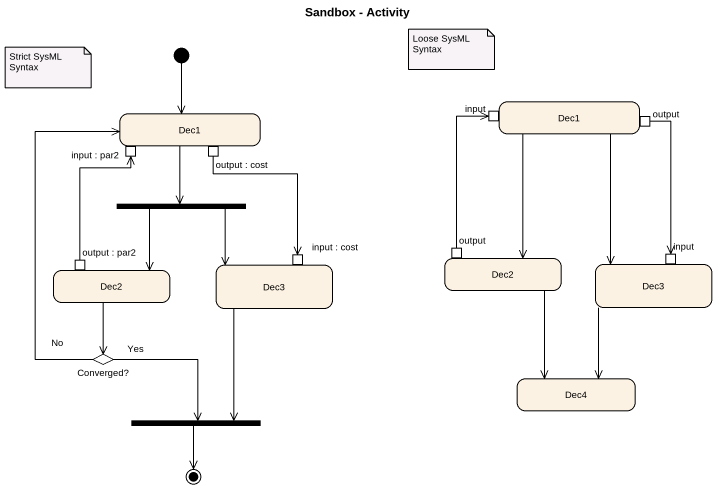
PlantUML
@startuml
title Sandbox - Activity
hide empty description
state Dec1 {
  state "input : par2" as input_par2 <<inputPin>>
  state "output : cost" as output_cost <<outputPin>>
}
state "Dec1" as Dec1_2 {
  state input <<inputPin>>
  state output <<outputPin>>
}
state fork1 <<fork>>
state Dec2 {
  state "output : par2" as output_par2 <<outputPin>>
}
state Dec3 {
  state "input : cost" as input_cost <<inputPin>>
}
state "Dec2" as Dec2_2 {
  state "output" as output_2 <<outputPin>>
}
state "Dec3" as Dec3_2 {
  state "input" as input_2 <<inputPin>>
}
state "Converged?" as Converged <<choice>>
state Dec4
state fork2 <<join>>
[*] --> Dec1
Dec1 --> fork1
Dec1_2 --> Dec2_2
Dec1_2 --> Dec3_2
output --> input_2
output_cost --> input_cost
fork1 --> Dec2
fork1 --> Dec3
output_2 -up-> input
Dec2 --> Converged
output_par2 -up-> input_par2
Dec3 --> fork2
Dec2_2 --> Dec4
Dec3_2 --> Dec4
Converged -up-> Dec1 : No
Converged --> fork2 : Yes
fork2 --> [*]
note as N1
  Strict SysML Syntax
end note
note as N2
  Loose SysML Syntax
end note
@enduml
